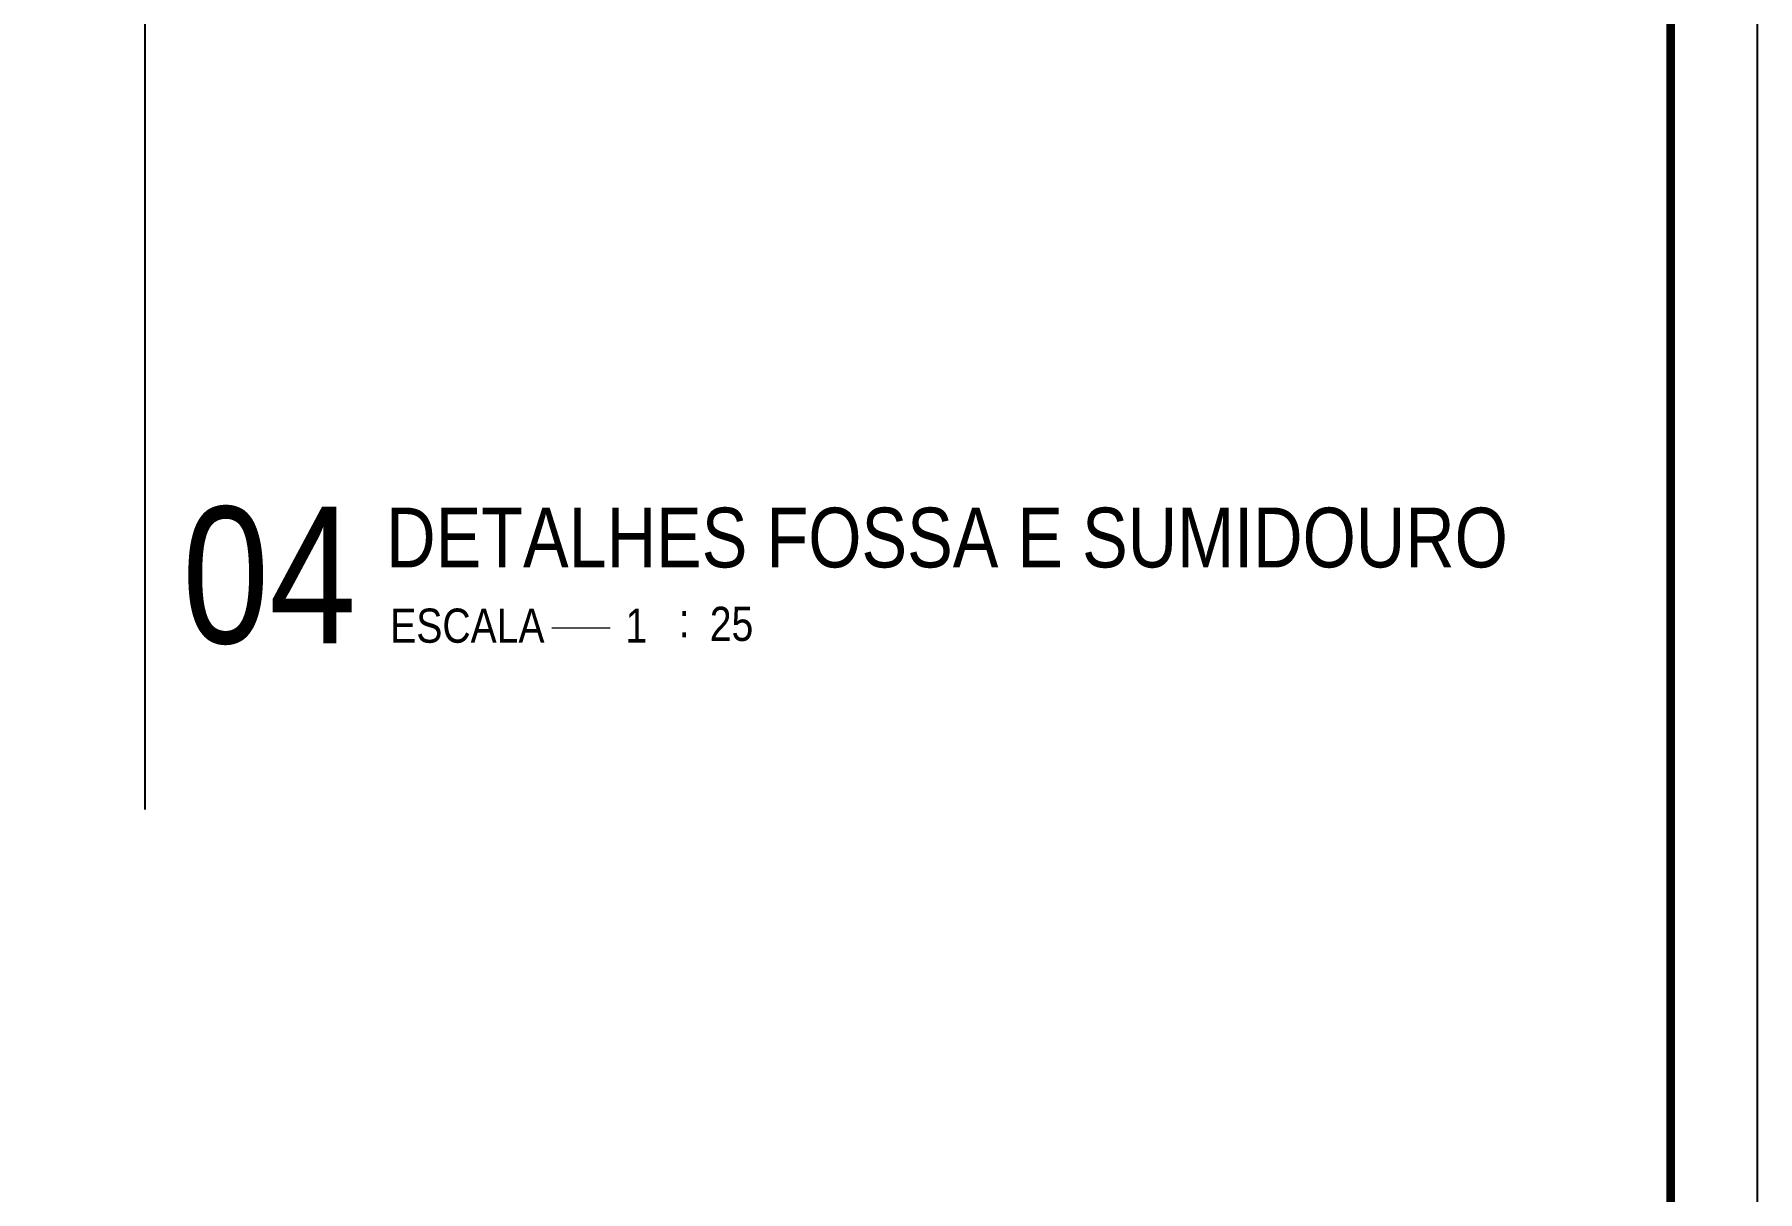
# Model space of a CAD drawing. Header units: millimetres. Extents: x 4156 to 4603, y 996 to 1078.
# Drawn here: x 4195.66 to 4215.48, y 1024.56 to 1037.88 of the extents above; entities that cross this region are included whole.
import ezdxf
from ezdxf.enums import TextEntityAlignment as Align

# ---------------------------------------------------------------- set-up
doc = ezdxf.new("R2010")
doc.units = ezdxf.units.MM
doc.header["$LTSCALE"] = 20
for name, color, linetype in [('-HIDRO', 8, 'Continuous'), ('E-txt-g', 3, 'Continuous'), ('E-TXT-Y', 2, 'Continuous'), ("LINHA - PROJETU'S", 1, 'Continuous'), ('P2', 1, 'Continuous')]:
    doc.layers.add(name, color=color, linetype=linetype)
doc.layers.add('E-Txt-W', color=7, linetype='Continuous', lineweight=20)
doc.styles.add('F2', font='ARIALN.TTF')

# ---------------------------------------------------------------- blocks, each defined once
blk = doc.blocks.new('IND_DES')
at = {"layer": 'E-Txt-W', "color": 7}
blk.add_line((0.0269, -0.2428), (0.1984, -0.2428), dxfattribs=at)
at = {"layer": 'E-txt-g', "color": 7, "style": 'F2'}
for s, p in [('ESCALA', (-0.4463, -0.2864)), ('1', (0.2426, -0.2864)), (':', (0.3988, -0.2706))]:
    blk.add_text(s, height=0.1, dxfattribs=at).set_placement(p)
blk.add_attdef('ESCALA', (0.4897, -0.2812), '', height=0.1, dxfattribs=at)
at = {"layer": 'E-Txt-W', "color": 6, "style": 'F2'}
blk.add_attdef('00', text='', height=0.4, dxfattribs=at).set_placement((-0.7083, -0.2881), align=Align.CENTER)
at = {"layer": 'E-TXT-Y', "color": 7, "style": 'F2'}
for tag, p in [('PROJETO', (-0.4563, 0.1829)), ('DESENHO', (-0.4582, -0.0658))]:
    blk.add_attdef(tag, p, '', height=0.175, dxfattribs=at)

msp = doc.modelspace()

# ---------------------------------------------------------------- linework, layer by layer
at = {"layer": "LINHA - PROJETU'S", "color": 1}
msp.add_line((4196.929, 1028.959), (4196.929, 1076.816), dxfattribs=at)
at = {"layer": 'P2'}
msp.add_lwpolyline([(4215.476, 996.216), (4215.476, 1077.816), (4156.076, 1077.816), (4156.076, 996.216)], close=True, dxfattribs=at)
at = {"layer": 'P2', "const_width": 0.1}
msp.add_lwpolyline([(4214.476, 997.216), (4214.476, 1076.816), (4157.076, 1076.816), (4157.076, 997.216)], close=True, dxfattribs=at)

# ---------------------------------------------------------------- block references
at = {"layer": '-HIDRO'}
ref = msp.add_blockref('IND_DES', (4201.501, 1032.001), dxfattribs=dict(at, xscale=3.926976316579025, yscale=3.926976316579025, zscale=3.926976316579025))
ref.add_attrib('00', '04', dxfattribs={"layer": 'E-Txt-W', "height": 1.5708, "style": 'F2'}).set_placement((4198.356, 1030.87), align=Align.CENTER)
ref.add_attrib('DESENHO', 'DETALHES FOSSA E SUMIDOURO', (4199.702, 1031.743), dxfattribs={"layer": 'E-TXT-Y', "color": 2, "height": 0.68722, "style": 'F2'})
ref.add_attrib('ESCALA', '25', (4203.424, 1030.897), dxfattribs={"layer": 'E-txt-g', "color": 7, "height": 0.3927, "style": 'F2'})

doc.saveas('drawing.dxf')
